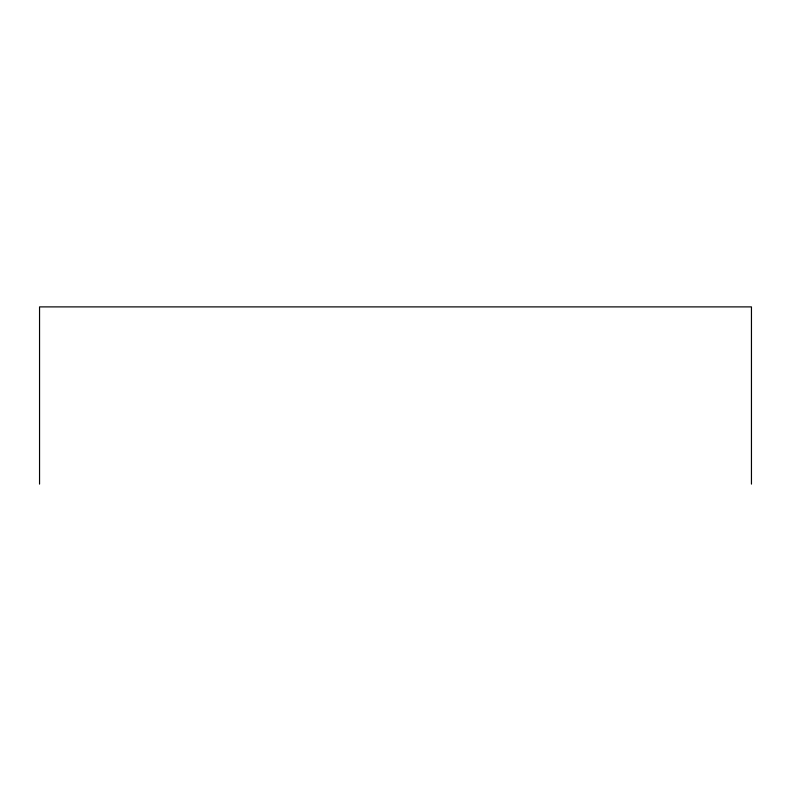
<?xml version="1.0" encoding="UTF-8"?>
<svg xmlns="http://www.w3.org/2000/svg" width="791" height="791" viewBox="0 0 791 791"><rect width="100%" height="100%" fill="white"/><g stroke="black" fill="none" stroke-linecap="round" stroke-linejoin="round"><path stroke-width="1.19" d="M751.45 484.112L751.45 306.888L39.55 306.888L39.55 484.112"/></g></svg>
